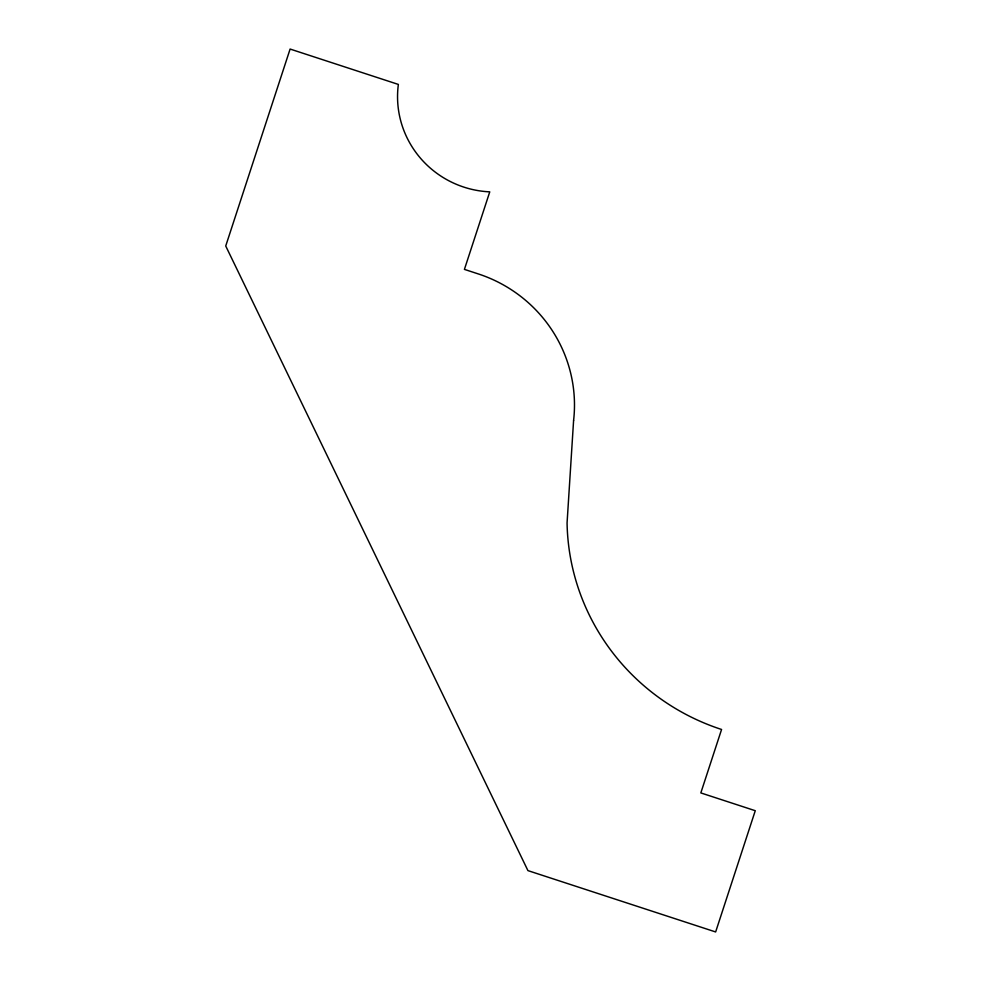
<?xml version="1.0" encoding="UTF-8"?>
<svg xmlns="http://www.w3.org/2000/svg" width="981" height="981" viewBox="0 0 981 981"><rect width="100%" height="100%" fill="white"/><g stroke="black" fill="none" stroke-linecap="round" stroke-linejoin="round"><path stroke-width="1.47" d="M573.591 420.53L567.067 522.947A222.638 218.91 17.9 0 0 721.575 729.472L700.826 792.918L755.272 810.711L715.64 931.95L527.937 870.613L225.728 245.998L290.106 49.05L398.36 84.427A95.758 94.151 17.9 0 0 489.764 191.847L464.418 269.383L477.306 273.601A138.873 136.543 17.9 0 1 573.591 420.53"/></g></svg>
